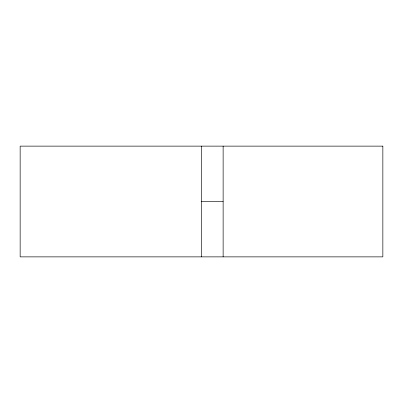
<?xml version="1.0" encoding="UTF-8"?>
<svg xmlns="http://www.w3.org/2000/svg" width="403" height="403" viewBox="0 0 403 403"><rect width="100%" height="100%" fill="white"/><g stroke="black" fill="none" stroke-linecap="round" stroke-linejoin="round"><path stroke-width="0.6" d="M201.107 201.5L223.131 201.5M223.131 146.128L223.131 256.872M201.5 146.128L201.5 256.872M382.85 146.128L20.15 146.128L20.15 256.872L382.85 256.872L382.85 146.128"/></g></svg>
